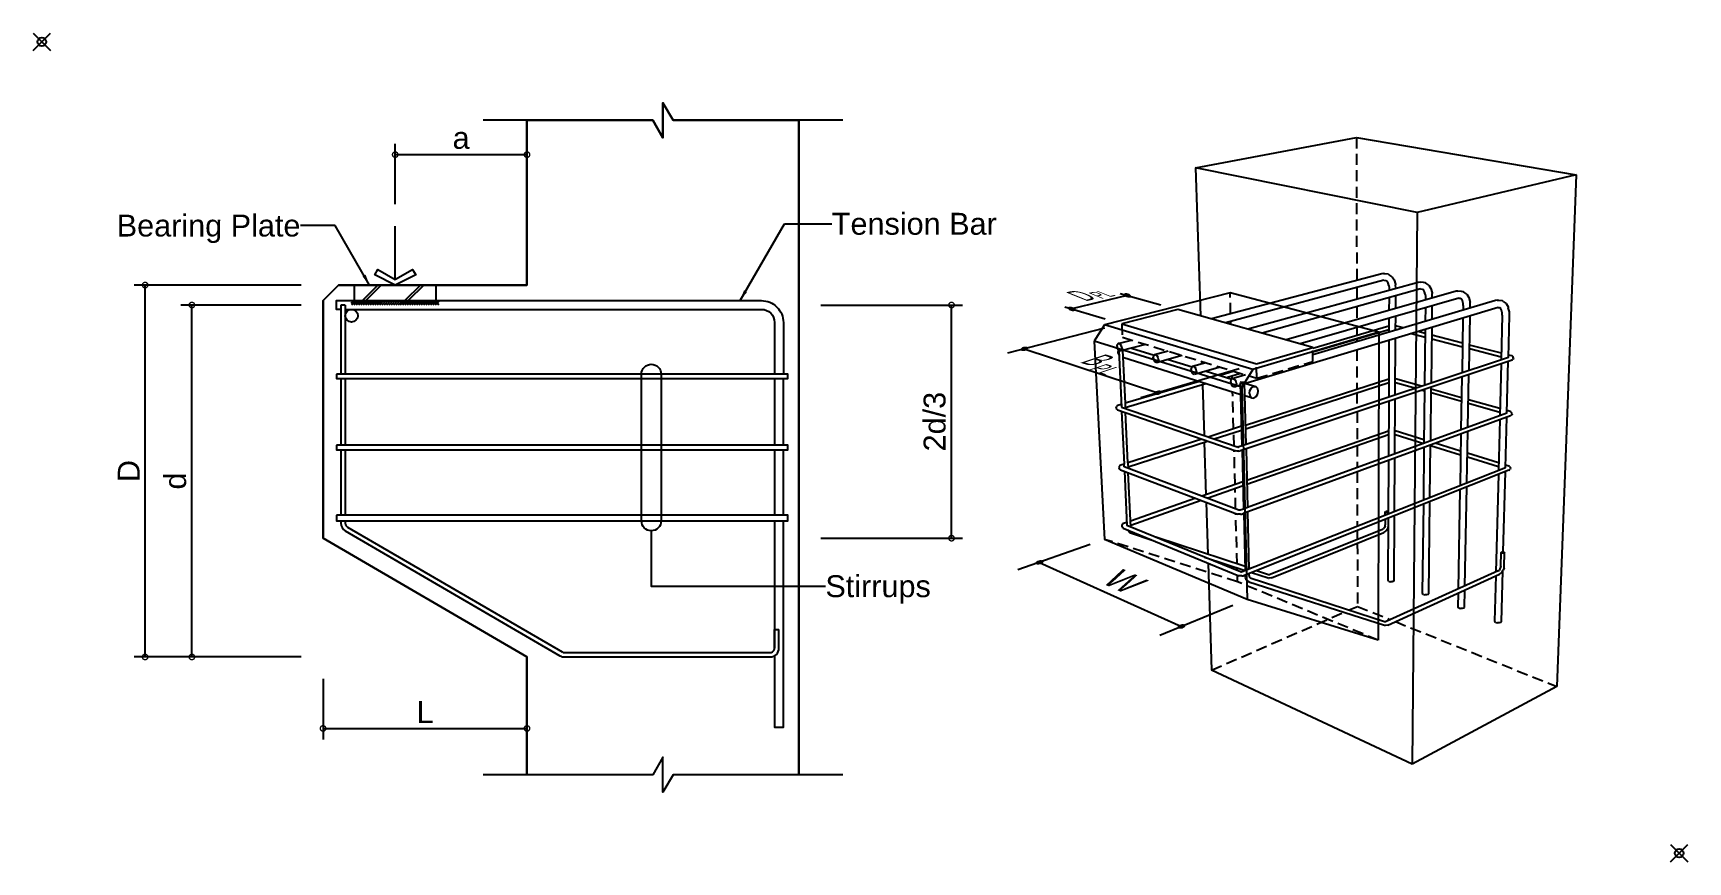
# Model space of a CAD drawing. Extents: x -101 to 3677, y -196 to 1697.
import ezdxf
from ezdxf.enums import TextEntityAlignment as Align

# ---------------------------------------------------------------- set-up
doc = ezdxf.new("R2010")
doc.units = 0
doc.header["$LTSCALE"] = 100
doc.header["$MEASUREMENT"] = 0
doc.header["$PDMODE"] = 35
doc.header["$PDSIZE"] = 20
doc.linetypes.add('HIDDEN', pattern=[0.375, 0.25, -0.125])
for name, color, linetype in [('Bar', 2, 'Continuous'), ('Bar2', 7, 'Continuous'), ('Corbel', 8, 'Continuous'), ('Etc', 8, 'Continuous'), ('Hatch', 1, 'Continuous'), ('Hatch2', 253, 'Continuous'), ('Steel', 3, 'Continuous'), ('Stirrup', 1, 'Continuous'), ('Text', 7, 'Continuous')]:
    doc.layers.add(name, color=color, linetype=linetype)
doc.styles.add('Framing', font='micross.ttf')
doc.dimstyles.new('dim1', dxfattribs={"dimscale": 50, "dimtxt": 1, "dimasz": 0.5, "dimexe": 0.5, "dimexo": 1, "dimgap": 0.25, "dimtad": 1, "dimtoh": 1, "dimdec": 0, "dimzin": 0, "dimdsep": 46, "dimtxsty": 'Framing', "dimblk": 'DOTSMALL', "dimcen": 1, "dimclrd": 256, "dimclre": 256, "dimclrt": 256, "dimadec": 0, "dimazin": 0, "dimtfac": 1, "dimtdec": 0, "dimtix": 1, "dimtofl": 0, "dimtmove": 0, "dimatfit": 3, "dimfxl": 0, "dimtolj": 1, "dimtzin": 0, "dimlwd": -1, "dimlwe": -1, "dimarcsym": 0})

# ---------------------------------------------------------------- blocks, each defined once
blk = doc.blocks.new('_DotSmall')
at = {"color": 0, "linetype": 'ByBlock', "const_width": 0.5}
blk.add_lwpolyline([(-0.0625, 0, 1), (0.0625, 0, 1)], format="xyb", close=True, dxfattribs=at)
blk = doc.blocks.new('*D2')
for p, q in [((511.3, 1075.7), (236.9, 1075.7)), ((261.9, 272.2), (261.9, 1075.7)), ((511.3, 272.2), (236.9, 272.2))]:
    blk.add_line(p, q)
at = {"layer": 'DEFPOINTS', "color": 0}
for p in [(261.9, 1075.7), (561.3, 1075.7), (561.3, 272.2)]:
    blk.add_point(p, dxfattribs=at)
at = {"xscale": 25, "yscale": 25, "zscale": 25}
for p, rotation in [((261.9, 1075.7), 90), ((261.9, 272.2), 270)]:
    blk.add_blockref('_DotSmall', p, dxfattribs=dict(at, rotation=rotation))
at = {"insert": (224, 673.9), "char_height": 50, "attachment_point": 5, "rotation": 90, "style": 'Framing'}
blk.add_mtext('\\A1;d', dxfattribs=at)
blk = doc.blocks.new('*D3')
for p, q in [((511.3, 1121.3), (130.2, 1121.3)), ((155.2, 272.2), (155.2, 1121.3)), ((511.3, 272.2), (130.2, 272.2))]:
    blk.add_line(p, q)
at = {"layer": 'DEFPOINTS', "color": 0}
for p in [(155.2, 1121.3), (561.3, 1121.3), (561.3, 272.2)]:
    blk.add_point(p, dxfattribs=at)
at = {"xscale": 25, "yscale": 25, "zscale": 25}
for p, rotation in [((155.2, 1121.3), 90), ((155.2, 272.2), 270)]:
    blk.add_blockref('_DotSmall', p, dxfattribs=dict(at, rotation=rotation))
at = {"insert": (117.7, 696.7), "char_height": 50, "attachment_point": 5, "rotation": 90, "style": 'Framing'}
blk.add_mtext('\\A1;D', dxfattribs=at)
blk = doc.blocks.new('*D4')
for p, q in [((1697.5, 1075.7), (2020.8, 1075.7)), ((1995.8, 543.4), (1995.8, 1075.7)), ((1697.5, 543.4), (2020.8, 543.4))]:
    blk.add_line(p, q)
at = {"layer": 'DEFPOINTS', "color": 0}
for p in [(1647.5, 1075.7), (1995.8, 1075.7), (1647.5, 543.4)]:
    blk.add_point(p, dxfattribs=at)
at = {"xscale": 25, "yscale": 25, "zscale": 25}
for p, rotation in [((1995.8, 1075.7), 90), ((1995.8, 543.4), 270)]:
    blk.add_blockref('_DotSmall', p, dxfattribs=dict(at, rotation=rotation))
at = {"insert": (1957.4, 809.5), "char_height": 50, "attachment_point": 5, "rotation": 90, "style": 'Framing'}
blk.add_mtext('\\A1;2d/3', dxfattribs=at)
blk = doc.blocks.new('*D5')
for p, q in [((726, 1305.9), (726, 1444)), ((1026.8, 1305.9), (1026.8, 1444)), ((726, 1419), (1026.8, 1419))]:
    blk.add_line(p, q)
at = {"layer": 'DEFPOINTS', "color": 0}
for p in [(1026.8, 1419), (726, 1255.9), (1026.8, 1255.9)]:
    blk.add_point(p, dxfattribs=at)
at = {"xscale": 25, "yscale": 25, "zscale": 25, "rotation": 180}
blk.add_blockref('_DotSmall', (726, 1419), dxfattribs=at)
at = {"xscale": 25, "yscale": 25, "zscale": 25}
blk.add_blockref('_DotSmall', (1026.8, 1419), dxfattribs=at)
at = {"insert": (876.4, 1457), "char_height": 50, "attachment_point": 5, "style": 'Framing'}
blk.add_mtext('\\A1;a', dxfattribs=at)
blk = doc.blocks.new('*D6')
for p, q in [((561.3, 222.2), (561.3, 84.1)), ((1026.8, 222.2), (1026.8, 84.1)), ((561.3, 109.1), (1026.8, 109.1))]:
    blk.add_line(p, q)
at = {"layer": 'DEFPOINTS', "color": 0}
for p in [(561.3, 272.2), (1026.8, 272.2), (1026.8, 109.1)]:
    blk.add_point(p, dxfattribs=at)
at = {"xscale": 25, "yscale": 25, "zscale": 25, "rotation": 180}
blk.add_blockref('_DotSmall', (561.3, 109.1), dxfattribs=at)
at = {"xscale": 25, "yscale": 25, "zscale": 25}
blk.add_blockref('_DotSmall', (1026.8, 109.1), dxfattribs=at)
at = {"insert": (794.1, 146.6), "char_height": 50, "attachment_point": 5, "style": 'Framing'}
blk.add_mtext('\\A1;L', dxfattribs=at)

msp = doc.modelspace()

# ---------------------------------------------------------------- hatches: boundary and pattern name
at = {"layer": 'Hatch'}
h = msp.add_hatch(dxfattribs=at)
h.set_pattern_fill('ANSI31', color=256, scale=30, style=0)
h.set_pattern_definition([(45, (665.448, -31.1394), (-2.65165, 2.65165), [])])
h.paths.add_polyline_path([(625.6, 1085.7), (826.3, 1085.7), (826.3, 1076), (625.6, 1076)])

# ---------------------------------------------------------------- linework, layer by layer
for p, q in [((1647.5, 3.5), (1647.5, 1497.4)), ((2664.6, 898.8), (2664.6, 898)), ((2581, 497.5), (2581, 496.9))]:
    msp.add_line(p, q)
for points in [[(1747.5, 1497.4), (1360.1, 1497.4), (1337.2, 1537.2), (1337.2, 1497.4), (1337.2, 1457.7), (1314.2, 1497.4), (926.8, 1497.4)], [(1026.8, 1497.4), (1026.8, 1121.3), (596.9, 1121.3), (561.3, 1085.7), (561.3, 543.4), (1026.8, 272.2), (1026.8, 3.5)], [(726.3, 1134.5), (765.5, 1157.1), (772.7, 1144.7), (726, 1121.3), (679.2, 1144.7), (686.4, 1157.1), (726, 1134.3), (726, 1255.9)], [(1747.5, 3.5), (1360.1, 3.5), (1337.2, -36.3), (1337.2, 3.5), (1337.2, 43.2), (1314.2, 3.5), (926.8, 3.5)]]:
    msp.add_lwpolyline(points)
msp.add_lwpolyline([(611.9, 745.4), (611.9, 595.7, 0.26692)], format="xyb")
for p in [(-80.5, 1676.5), (3656.6, -175.6)]:
    msp.add_point(p)
at = {"layer": 'Bar'}
for p, q in [((2977.8, 1147), (2588.8, 1043.9)), ((2981.7, 1147.7), (2977.8, 1147)), ((2981.7, 1147.7), (2984.7, 1147.9)), ((2984.7, 1147.9), (2992.3, 1146.6)), ((2992.3, 1146.6), (2994.9, 1144.8)), ((3001.4, 1140.3), (2994.9, 1144.8)), ((3001.4, 1140.3), (3006.3, 1133)), ((2982.9, 1132.2), (2621.1, 1034.8)), ((3061.2, 1127.4), (2672.3, 1020.4)), ((3066.5, 1112.3), (2704.7, 1011.3)), ((3147.8, 1107), (2759.3, 996)), ((2982.9, 1132.2), (2987.3, 1131.5)), ((2987.3, 1131.5), (2989.3, 1130.2)), ((2992.3, 1125.4), (2989.3, 1130.2)), ((2994, 1120.2), (2992.3, 1125.4)), ((2994, 1120.2), (2994.5, 1115.3)), ((2994.5, 1115.3), (2994.5, 1109)), ((3006.3, 1133), (3008.9, 1123.5)), ((3008.9, 1123.5), (3009.2, 1121.7)), ((3009.8, 1114.2), (3009.2, 1121.7)), ((3009.6, 1067.5), (3009.8, 1096.5)), ((3009.8, 1113.2), (3009.8, 1114.2)), ((3065.1, 1128), (3061.2, 1127.4)), ((3065.1, 1128), (3068.3, 1128.4)), ((3066.5, 1112.3), (3070.9, 1111.6)), ((3068.3, 1128.4), (3075.9, 1127.1)), ((3070.9, 1111.6), (3072.7, 1110.5)), ((3075.7, 1105.5), (3072.7, 1110.5)), ((3077.1, 1100.2), (3075.7, 1105.5)), ((3075.9, 1127.1), (3078.7, 1125.4)), ((3077.1, 1100.2), (3077.6, 1095.2)), ((3085, 1120.7), (3078.7, 1125.4)), ((3085, 1120.7), (3089.7, 1113.3)), ((3089.7, 1113.3), (3092.5, 1103.6)), ((3092.5, 1103.6), (3092.7, 1101.9)), ((3093.2, 1094.1), (3092.7, 1101.9)), ((3151.7, 1107.7), (3147.8, 1107)), ((3151.7, 1107.7), (3155, 1108.1)), ((3155, 1108.1), (3162.5, 1106.8)), ((3162.5, 1106.8), (3165.3, 1104.9)), ((3171.6, 1100.4), (3165.3, 1104.9)), ((3171.6, 1100.4), (3176.3, 1092.8)), ((3243.5, 1070.3), (2664.7, 895.8)), ((3153.7, 1091.7), (2791.9, 986.9)), ((3237.5, 1085.9), (2820.4, 961.8)), ((2994.5, 1092.2), (2994.3, 1063.1)), ((3077.4, 1069.7), (3077, 1038.1)), ((3077.6, 1095.2), (3077.6, 1087)), ((3092.7, 1042.9), (3093, 1074.2)), ((3093.2, 1091.4), (3093.2, 1094.1)), ((3153.7, 1091.7), (3157, 1091.2)), ((3157, 1091.2), (3158.8, 1090)), ((3161.9, 1085), (3158.8, 1090)), ((3163.4, 1079.5), (3161.9, 1085)), ((3163.6, 1074.4), (3163.4, 1079.5)), ((3163.6, 1074.4), (3163.6, 1063.8)), ((3176.3, 1092.8), (3179.4, 1081.2)), ((3179.8, 1073.4), (3179.4, 1081.2)), ((3179.8, 1068.7), (3179.8, 1073.4)), ((3241.4, 1086.7), (3237.5, 1085.9)), ((3241.4, 1086.7), (3244.8, 1087)), ((3243.5, 1070.3), (3246.9, 1069.7)), ((3244.8, 1087), (3252.4, 1085.7)), ((3246.9, 1069.7), (3248.5, 1068.6)), ((3251.3, 1063.6), (3248.5, 1068.6)), ((3252.8, 1057.8), (3251.3, 1063.6)), ((3255.2, 1083.9), (3252.4, 1085.7)), ((3253, 1052.8), (3252.8, 1057.8)), ((3255.2, 1083.9), (3261.4, 1079.2)), ((3261.4, 1079.2), (3266, 1071.6)), ((3266, 1071.6), (3266.6, 1069)), ((3269, 1059.8), (3266.6, 1069)), ((3269.4, 1052), (3269, 1059.8)), ((2994.3, 1045.5), (2994, 1013.5)), ((3009.4, 1018), (3009.6, 1050)), ((3076.8, 1020), (3075.5, 892.6)), ((3091, 897.7), (3092.5, 1024.8)), ((3163.2, 1046.1), (3161, 920.9)), ((3177, 926.3), (3179.4, 1050.9)), ((3253, 1052.8), (3250.4, 950.7)), ((3266.8, 956.1), (3269.4, 1052)), ((2373.5, 980.9), (2373.9, 985)), ((2373.9, 985), (2375.8, 987.6)), ((2375.8, 987.6), (2406.9, 995.6)), ((2378.7, 987.8), (2375.8, 987.6)), ((2381.7, 985.9), (2378.7, 987.8)), ((2384.1, 982), (2381.7, 985.9)), ((2438.9, 985.9), (2382.3, 970.8)), ((2994, 995.1), (2993.6, 865.4)), ((3008.7, 870.4), (3009.4, 999.7)), ((2373.5, 980.9), (2374.3, 976.4)), ((2374.3, 976.4), (2376.7, 972.5)), ((2379.5, 970.5), (2376.7, 972.5)), ((2382.3, 970.8), (2379.5, 970.5)), ((2382.3, 970.8), (2384.3, 973.3)), ((2384.9, 977.4), (2384.1, 982)), ((2384.9, 977.4), (2384.3, 973.3)), ((2456.4, 955.2), (2457.1, 959.3)), ((2456.4, 955.2), (2457.5, 950.4)), ((2457.1, 959.3), (2459, 961.9)), ((2457.5, 950.4), (2459.7, 946.6)), ((2489.9, 970.3), (2459, 961.9)), ((2462, 962.1), (2459, 961.9)), ((2462.7, 944.4), (2459.7, 946.6)), ((2465.1, 960), (2462, 962.1)), ((2465.7, 944.6), (2462.7, 944.4)), ((2467.4, 956.1), (2465.1, 960)), ((2522.3, 960.4), (2465.7, 944.6)), ((2465.7, 944.6), (2467.9, 947.2)), ((2468.5, 951.5), (2467.4, 956.1)), ((2468.5, 951.5), (2467.9, 947.2)), ((3263.6, 828.8), (3266.6, 947.4)), ((2542.8, 928.2), (2543.5, 932.5)), ((2542.8, 928.2), (2543.9, 923.4)), ((2543.5, 932.5), (2545.8, 935.1)), ((2543.9, 923.4), (2546.3, 919.6)), ((2576.5, 944), (2545.8, 935.1)), ((2548.9, 935.3), (2545.8, 935.1)), ((2549.5, 917.4), (2546.3, 919.6)), ((2552.1, 933.2), (2548.9, 935.3)), ((2552.5, 917.6), (2549.5, 917.4)), ((2554.5, 929.1), (2552.1, 933.2)), ((2609.1, 933.8), (2552.5, 917.6)), ((2552.5, 917.6), (2554.7, 920.2)), ((2555.3, 924.3), (2554.5, 929.1)), ((2555.3, 924.3), (2554.7, 920.2)), ((2633.7, 904.7), (2636.1, 907.2)), ((2667.1, 916.3), (2636.1, 907.2)), ((2639.4, 907.5), (2636.1, 907.2)), ((2642.6, 905.1), (2639.4, 907.5)), ((3160.8, 912), (3158.6, 790.6)), ((3174.6, 796.4), (3176.8, 917.2)), ((3250.2, 941.8), (3247.2, 822.8)), ((2633.1, 900.3), (2633.7, 904.7)), ((2633.1, 900.3), (2634, 895.4)), ((2634, 895.4), (2636.6, 891.3)), ((2639.8, 889.1), (2636.6, 891.3)), ((2643, 889.3), (2639.8, 889.1)), ((2645.2, 901), (2642.6, 905.1)), ((2655.6, 893), (2643, 889.3)), ((2643, 889.3), (2645.4, 891.9)), ((2646.1, 896.2), (2645.2, 901)), ((2646.1, 896.2), (2645.4, 891.9)), ((3075.5, 883.4), (3074, 759.7)), ((3089.5, 765.4), (3090.8, 888.6)), ((2993.6, 856), (2993, 730.3)), ((3007.9, 735.7), (3008.5, 861)), ((3247, 813.9), (3244.2, 697.7)), ((3260.1, 704.1), (3263.4, 820)), ((3087.8, 636), (3089.3, 756.3)), ((3158.6, 781.7), (3156.5, 663.2)), ((3172, 669.3), (3174.4, 787.4)), ((2993, 721.1), (2992.5, 598.4)), ((3007.2, 604.2), (3007.9, 726.5)), ((3074, 750.7), (3072.7, 630)), ((3243.9, 688.9), (3238.3, 466)), ((3255.2, 511.9), (3259.9, 695.1)), ((3156.3, 654.1), (3152.4, 427.2)), ((3167.7, 434.2), (3172, 660.4)), ((3072.7, 620.9), (3070.3, 417.6)), ((3085.2, 416.3), (3087.8, 626.9)), ((2992.5, 589.1), (2991.9, 447.8)), ((3006.3, 446.3), (3007.2, 594.9)), ((3238.1, 457.1), (3235.5, 354.3)), ((3250.9, 352.8), (3254.1, 468.7)), ((2991.9, 447.8), (2992.1, 446.3)), ((2994, 444.8), (2992.1, 446.3)), ((2994, 444.8), (2997.5, 444.1)), ((3001.4, 444.1), (2997.5, 444.1)), ((3004.6, 445), (3001.4, 444.1)), ((3004.6, 445), (3006.3, 446.3)), ((3070.3, 417.6), (3070.5, 416.1)), ((3072.7, 414.8), (3070.5, 416.1)), ((3083.5, 414.8), (3085.2, 416.3)), ((3152.1, 418), (3151.5, 386.5)), ((3166.6, 385), (3167.5, 425)), ((3072.7, 414.8), (3076.1, 413.9)), ((3080.2, 413.9), (3076.1, 413.9)), ((3083.5, 414.8), (3080.2, 413.9)), ((3151.5, 386.5), (3151.7, 385)), ((3154.1, 383.4), (3151.7, 385)), ((3154.1, 383.4), (3157.5, 382.6)), ((3161.7, 382.6), (3157.5, 382.6)), ((3164.9, 383.4), (3161.7, 382.6)), ((3164.9, 383.4), (3166.6, 385)), ((3235.5, 354.3), (3235.7, 352.6)), ((3238.1, 351), (3235.7, 352.6)), ((3238.1, 351), (3241.8, 350.2)), ((3245.9, 350.4), (3241.8, 350.2)), ((3249.3, 351.3), (3245.9, 350.4)), ((3249.3, 351.3), (3250.9, 352.8))]:
    msp.add_line(p, q, dxfattribs=at)
for points in [[(601.9, 1065.7), (591.9, 1065.7), (591.9, 1085.7), (1561.9, 1085.7, -0.414214), (1611.9, 1035.7), (1611.9, 918)], [(611.9, 1065.7), (1561.9, 1065.7, -0.414214), (1591.9, 1035.7), (1591.9, 918)]]:
    msp.add_lwpolyline(points, format="xyb", dxfattribs=at)
for points in [[(1591.9, 908), (1591.9, 755.4)], [(1611.9, 755.4), (1611.9, 908)], [(1591.9, 745.4), (1591.9, 595.7)], [(1611.9, 595.7), (1611.9, 745.4)], [(1591.9, 274.9), (1591.9, 111.8), (1611.9, 111.8), (1611.9, 582.7)], [(1591.9, 582.7), (1591.9, 292.2)]]:
    msp.add_lwpolyline(points, dxfattribs=at)
at = {"layer": 'Bar2'}
for p, q in [((2397, 1097.7), (2270.3, 1066.8)), ((2380.9, 1102.2), (2473.6, 1076.2)), ((611.9, 1075.7), (601.9, 1075.7)), ((2254.3, 1071.5), (2346.5, 1044.1)), ((2345.2, 1022.7), (2123.5, 965.9)), ((2161.9, 975.7), (2466.8, 875.3)), ((2376.5, 972.8), (2375.6, 967.7)), ((2375.6, 967.7), (2377.4, 961.9)), ((2377.4, 972), (2383.5, 842.8)), ((2377.4, 961.9), (2377.9, 961.4)), ((2386.2, 971.8), (2391.9, 851.3)), ((2386.9, 956.5), (2656, 871.4)), ((2406.9, 977.2), (2458.5, 961.3)), ((2490.3, 951.5), (2545.2, 934.5)), ((2652.2, 929.7), (2427.9, 863.9)), ((2577, 924.6), (2635.5, 906.6)), ((2656.6, 899.5), (2655.3, 898.8)), ((2655.3, 898.8), (2655.3, 898)), ((2658.8, 754.3), (2655.3, 898)), ((2655.3, 898), (2656.4, 897.3)), ((2658.6, 896.9), (2656.4, 897.3)), ((2656.6, 899.5), (2659, 899.9)), ((2658.6, 896.9), (2661.2, 896.9)), ((2659, 899.9), (2661.4, 899.9)), ((2663.3, 897.3), (2661.2, 896.9)), ((2661.4, 899.9), (2663.6, 899.5)), ((2664.6, 898), (2663.3, 897.3)), ((2663.6, 899.5), (2664.6, 898.8)), ((2668, 757.3), (2664.6, 898.8)), ((2667.6, 896.6), (2690.6, 889.5)), ((2675.7, 873.6), (2676.7, 880.5)), ((2675.7, 873.6), (2677.2, 867.3)), ((2676.7, 880.5), (2680.4, 886.5)), ((2680.4, 886.5), (2685.4, 889.8)), ((2685.4, 889.8), (2690.6, 889.5)), ((2694.4, 885.9), (2690.6, 889.5)), ((2691, 866.9), (2694.7, 872.7)), ((2695.7, 879.8), (2694.4, 885.9)), ((2694.7, 872.7), (2695.7, 879.8)), ((2383.8, 832.9), (2389.5, 712.4)), ((2391.9, 851.3), (2392.5, 839.7)), ((2680.8, 863.6), (2665.5, 868.6)), ((2677.2, 867.3), (2680.8, 863.6)), ((2680.8, 863.6), (2686, 863.4)), ((2686, 863.4), (2691, 866.9)), ((2398.2, 715.3), (2392.9, 830)), ((611.9, 745.4), (611.9, 595.7)), ((2659, 744.2), (2662.5, 610)), ((2668.3, 747.2), (2671.4, 613.2)), ((2389.8, 706.2), (2389.5, 712.4)), ((2390.3, 696.3), (2396, 572.5)), ((2398.2, 715.3), (2398.7, 702.8)), ((2404.9, 568.9), (2399.2, 693)), ((2985.4, 603.8), (2986.3, 604.4)), ((2986.3, 604.4), (2988, 604.6)), ((2989.9, 604.6), (2988, 604.6)), ((2991.7, 604.4), (2989.9, 604.6)), ((2992.5, 603.8), (2991.7, 604.4)), ((2662.7, 600.2), (2665.9, 469.4)), ((2674.9, 472.9), (2671.8, 603.6)), ((2983.9, 567.9), (2981.9, 564.9)), ((2985.2, 571.8), (2983.9, 567.9)), ((2985.4, 586.3), (2985.2, 574)), ((2985.2, 571.8), (2985.2, 574)), ((2985.4, 595.6), (2985.4, 603.8)), ((2986.5, 602.3), (2985.4, 602.9)), ((2986.5, 602.3), (2988.2, 602)), ((2990.1, 602), (2988.2, 602)), ((2990.1, 602), (2991.7, 602.5)), ((2992.4, 570.9), (2990.6, 564.9)), ((2992.5, 602.9), (2991.7, 602.5)), ((2312.4, 529.2), (2147.4, 470.8)), ((2397.9, 562.3), (2399.6, 559.1)), ((2399.6, 559.1), (2400.7, 558)), ((2400.7, 558), (2404.6, 555.4)), ((2404.6, 555.4), (2454, 539.2)), ((2665.7, 478.5), (2461.8, 545.7)), ((2979.8, 563.6), (2723, 460.3)), ((2725.8, 452.8), (2982.6, 556.5)), ((2979.8, 563.6), (2981.9, 564.9)), ((2982.6, 556.5), (2986.9, 559.5)), ((2986.9, 559.5), (2987.3, 560.1)), ((2987.3, 560.1), (2990.6, 564.9)), ((2573.1, 500.1), (2665.9, 469.6)), ((3249.3, 479.6), (3250, 510.9)), ((3250, 510.9), (3250.9, 511.5)), ((3250, 510.9), (3250.2, 510)), ((3251.5, 509.4), (3250.2, 510)), ((3250.9, 511.5), (3252.6, 512)), ((3253.2, 508.9), (3251.5, 509.4)), ((3252.6, 512), (3254.7, 512)), ((3255.4, 508.9), (3253.2, 508.9)), ((3254.7, 512), (3256.5, 511.5)), ((3255.4, 508.9), (3257.1, 509.4)), ((3256.5, 511.5), (3257.8, 510.9)), ((3257.1, 478.9), (3258, 510)), ((3258, 510), (3257.1, 509.4)), ((3257.8, 510.9), (3258, 510)), ((2196.5, 488.2), (2520.5, 341.9)), ((2666.1, 459.4), (2666.1, 457.1)), ((2666.6, 453.4), (2666.1, 457.1)), ((2669.2, 447.8), (2666.6, 453.4)), ((2678.2, 474.2), (2674.9, 475.4)), ((2675.2, 458), (2675, 462.9)), ((2675.2, 458), (2675.4, 456)), ((2676.7, 453.4), (2675.4, 456)), ((2677.6, 453), (2676.7, 453.4)), ((2680.3, 465), (2718.4, 452.6)), ((2692, 469.7), (2721.2, 460.1)), ((2723, 460.3), (2721.2, 460.1)), ((3243.7, 468.6), (2988.2, 353)), ((2991.4, 345), (3246.8, 461)), ((3243.7, 468.6), (3245.4, 469.8)), ((3247.6, 473.3), (3245.4, 469.8)), ((3246.8, 461), (3251.1, 464.4)), ((3249.1, 477.4), (3247.6, 473.3)), ((3249.3, 479.6), (3249.1, 477.4)), ((3251.1, 464.4), (3251.7, 465.1)), ((3251.7, 465.1), (3255, 470.1)), ((3256.9, 475.9), (3255, 470.1)), ((3256.9, 475.9), (3257.1, 478.9)), ((2669.2, 447.8), (2670.5, 446.7)), ((2670.5, 446.7), (2674.4, 444.1)), ((2674.4, 444.1), (2983.9, 344.6)), ((2677.6, 453), (2986.4, 352.7)), ((2719.3, 452.4), (2718.4, 452.6)), ((2719.3, 452.4), (2720.8, 452.4)), ((2725.8, 452.8), (2720.8, 452.4)), ((2637.9, 389.9), (2471, 321.6)), ((2983.9, 344.6), (2984.7, 344.4)), ((2986.5, 344.4), (2984.7, 344.4)), ((2988.2, 353), (2986.4, 352.7)), ((2991.4, 345), (2986.5, 344.4)), ((1591.9, 334.9), (1601.9, 334.9))]:
    msp.add_line(p, q, dxfattribs=at)
for points in [[(601.9, 1075.7), (601.9, 918)], [(611.9, 1075.7), (611.9, 918)], [(601.9, 908), (601.9, 755.4)], [(611.9, 908), (611.9, 755.4)]]:
    msp.add_lwpolyline(points, dxfattribs=at)
for points in [[(601.9, 745.4), (601.9, 595.7, 0.26692)], [(601.9, 582.7), (601.9, 577.5, 0.26692), (611.9, 560.2), (1101.7, 274.9, 0.13263), (1111.7, 272.2), (1581.9, 272.2, 0.414214), (1601.9, 292.2), (1601.9, 334.9)], [(611.9, 582.7), (611.9, 577.5, 0.26692), (616.9, 568.9), (1106.7, 283.6, 0.13263), (1111.7, 282.2), (1581.9, 282.2, 0.414214), (1591.9, 292.2), (1591.9, 334.9)]]:
    msp.add_lwpolyline(points, format="xyb", dxfattribs=at)
msp.add_circle((626.3, 1051.3), 14.4, dxfattribs=at)
for centre, major_axis in [((2397, 1097.7), (-6.6, 1.96)), ((2270.3, 1066.8), (-6.6, 1.96)), ((2161.9, 975.7), (-6.67, -1.71)), ((2466.8, 875.3), (-6.6, -1.94)), ((2196.5, 488.2), (-6.67, -1.71)), ((2520.5, 341.9), (-6.6, -1.94))]:
    msp.add_ellipse(centre, major_axis=major_axis, ratio=0.435998, dxfattribs=at)
at = {"layer": 'Corbel'}
for p, q in [((2631.6, 1103.6), (2345, 1030.6)), ((2971.1, 1014), (2631.6, 1103.6)), ((2345, 1030.6), (2321.4, 993.2)), ((2683.2, 928.8), (2345, 1030.6)), ((2321.4, 993.2), (2344.7, 540.7)), ((2658.6, 888), (2321.4, 993.2)), ((2971.1, 1014), (2683.2, 928.8)), ((2971.1, 1014), (2969.8, 310.4)), ((2683.2, 928.8), (2658.6, 888)), ((2658.6, 888), (2670.3, 403.1)), ((2670.3, 403.1), (2344.7, 540.7)), ((2969.8, 310.4), (2670.3, 403.1))]:
    msp.add_line(p, q, dxfattribs=at)
at = {"layer": 'Corbel', "linetype": 'HIDDEN'}
for p, q in [((2632.8, 1055.5), (2631.6, 1103.6)), ((2633.5, 1031.3), (2633.3, 1038.1)), ((2636.3, 923), (2636.2, 925.8)), ((2636.7, 907.3), (2636.5, 914.4)), ((2639.6, 793), (2637.4, 877.3)), ((2640.6, 754.3), (2639.8, 784.5)), ((2642.9, 665.9), (2640.9, 744.1)), ((2644.3, 610.2), (2643.1, 657.2)), ((2647.6, 484.5), (2644.6, 600)), ((2648.7, 443.7), (2344.7, 540.7)), ((2648, 469.5), (2647.8, 475.6)), ((2648.7, 443.7), (2648.2, 459.3)), ((2969.8, 310.4), (2648.7, 443.7))]:
    msp.add_line(p, q, dxfattribs=at)
at = {"layer": 'Etc'}
for p, q in [((2553, 1388.7), (2919.9, 1458.3)), ((2919.9, 1458.3), (3421.7, 1372.7)), ((3058.4, 1287), (2553, 1388.7)), ((2553, 1388.7), (2563.7, 1050.9)), ((3421.7, 1372.7), (3058.4, 1287)), ((3421.7, 1372.7), (3377.4, 204.6)), ((3058.4, 1287), (3047.4, 27.7)), ((2567, 946.8), (2567, 941.2)), ((2568.5, 894.3), (2572.2, 777.8)), ((2572.6, 762.7), (2576.5, 642.5)), ((2576.9, 625.6), (2580.8, 506.5)), ((2581.5, 486.7), (2589, 242)), ((3047.4, 27.7), (2589, 242)), ((3377.4, 204.6), (3047.4, 27.7))]:
    msp.add_line(p, q, dxfattribs=at)
at = {"layer": 'Etc', "linetype": 'HIDDEN'}
for p, q in [((2919.9, 1458.3), (2920.7, 1131.8)), ((2920.7, 1115.4), (2920.8, 1088.7)), ((2920.8, 1071.6), (2920.9, 1042.2)), ((2920.9, 1027.2), (2920.9, 1006.6)), ((2921, 998.5), (2921, 991.8)), ((2921, 973.1), (2921.2, 883.7)), ((2921.2, 875.6), (2921.3, 841.4)), ((2921.3, 831.9), (2921.5, 763.6)), ((2921.5, 755.2), (2921.6, 704.3)), ((2921.6, 695), (2921.9, 570.5)), ((2921.9, 561), (2922, 540.4)), ((2922, 532), (2922.3, 387.8)), ((2903.6, 379.6), (2922.3, 387.8)), ((2922.3, 387.8), (2997.9, 357.4)), ((2589, 242), (2891.5, 374.3)), ((3008.9, 352.9), (3377.4, 204.6))]:
    msp.add_line(p, q, dxfattribs=at)
at = {"layer": 'Hatch'}
for p, q in [((686.6, 1121.3), (651, 1085.7)), ((694.2, 1121.3), (658.6, 1085.7)), ((783.7, 1121.3), (748.1, 1085.7)), ((791.3, 1121.3), (755.7, 1085.7))]:
    msp.add_line(p, q, dxfattribs=at)
at = {"layer": 'Hatch2'}
msp.add_lwpolyline([(1026.8, 1497.4), (1314.2, 1497.4), (1337.2, 1457.7), (1337.2, 1537.2), (1360.1, 1497.4), (1647.5, 1497.4), (1647.5, 3.5), (1360.1, 3.5), (1337.2, -36.3), (1337.2, 43.2), (1314.2, 3.5), (1026.8, 3.5), (1026.8, 272.2), (561.3, 543.4), (561.3, 1085.7), (596.9, 1121.3), (1026.8, 1121.3)], close=True, dxfattribs=at)
at = {"layer": 'Steel'}
for p, q in [((2512.1, 1065.4), (2384.5, 1032.8)), ((2820.2, 978.9), (2512.1, 1065.4)), ((2384.5, 1032.8), (2692, 941.4)), ((2692, 941.4), (2820.2, 978.9))]:
    msp.add_line(p, q, dxfattribs=at)
at = {"layer": 'Steel', "linetype": 'HIDDEN'}
for p, q in [((2384.5, 1032.8), (2385.8, 1002.1)), ((2385.8, 1002.1), (2692.7, 908.5)), ((2692.7, 908.5), (2820.6, 947)), ((2820.6, 947), (2820.2, 978.9)), ((2692.7, 908.5), (2692, 941.4))]:
    msp.add_line(p, q, dxfattribs=at)
at = {"layer": 'Steel'}
msp.add_lwpolyline([(632.6, 1085.7), (819.4, 1085.7), (819.4, 1121.3), (632.6, 1121.3)], close=True, dxfattribs=at)
at = {"layer": 'Stirrup'}
for p, q in [((2820.2, 977), (2994.1, 1028.2)), ((2820.3, 968.8), (2994.1, 1020)), ((3027.4, 1023.4), (3009.4, 1028)), ((3009.4, 1020), (3013, 1019.1)), ((3045.8, 1010.7), (3076.6, 1002.5)), ((3076.7, 1010.7), (3060.1, 1015)), ((3092.2, 998.6), (3162, 980.3)), ((3162.2, 988.5), (3092.3, 1006.6)), ((3250.8, 965.6), (3178.1, 984.4)), ((3266.8, 956.1), (2668, 757.3)), ((3275.1, 950.2), (2668.3, 747.2)), ((3177.9, 976.1), (3250.6, 957.4)), ((3274.4, 959.5), (3267, 961.5)), ((3276.1, 958.9), (3274.4, 959.5)), ((3275.1, 950.2), (3276.3, 951.1)), ((3276.1, 958.9), (3277.6, 957.4)), ((3277.9, 952.4), (3276.3, 951.1)), ((3278.1, 956.3), (3277.6, 957.4)), ((3278.5, 954.3), (3277.9, 952.4)), ((3278.5, 954.3), (3278.1, 956.3)), ((2640.8, 924.4), (2608.7, 914.9)), ((2623.1, 910.5), (2655.5, 919.9)), ((2667, 801.8), (2993.7, 907.1)), ((3068.3, 890.2), (3008.9, 907)), ((2561.8, 901.2), (2391.9, 851.3)), ((2392.4, 842), (2576.3, 896.6)), ((2667.2, 793.4), (2993.7, 899.1)), ((3008.9, 899), (3055.2, 885.8)), ((3069.9, 881.6), (3075.4, 880)), ((3090.7, 875.7), (3159.8, 855.9)), ((3159.9, 864), (3090.8, 883.7)), ((2371.7, 842.7), (2371.1, 840.5)), ((2371.1, 840.5), (2371.7, 838.6)), ((2372.2, 844.2), (2371.7, 842.7)), ((2371.7, 838.6), (2373.5, 837)), ((2373.5, 845.5), (2372.2, 844.2)), ((2375.4, 846.6), (2373.5, 845.5)), ((2373.5, 837), (2375, 836.2)), ((2375, 836.2), (2644.5, 742.9)), ((2383.2, 848.7), (2375.4, 846.6)), ((2383.5, 842.8), (2648, 751.7)), ((3175.6, 851.3), (3247.4, 830.8)), ((3247.6, 839.2), (3175.7, 859.5)), ((3270.9, 832.5), (3263.8, 834.6)), ((3272.7, 831.6), (3270.9, 832.5)), ((3272.7, 831.6), (3274.2, 830.4)), ((2657.7, 798.8), (2581.9, 774.4)), ((3263.6, 828.8), (2671.5, 613.3)), ((3271.6, 823), (2671.8, 603.6)), ((3271.6, 823), (3272.9, 823.9)), ((3274.4, 825.2), (3272.9, 823.9)), ((3275.1, 827.1), (3274.2, 830.4)), ((3275.1, 827.1), (3274.4, 825.2)), ((2567, 769.7), (2398.2, 715.3)), ((2398.6, 706.2), (2580.2, 765.1)), ((2594.9, 769.9), (2657.9, 790.4)), ((2668, 757.3), (2658.8, 754.3)), ((2670, 675.5), (2993.3, 788.7)), ((2670.2, 666.8), (2993.2, 780.5)), ((3074.1, 768), (3008.1, 788.5)), ((3008.1, 780.5), (3074, 759.9)), ((3157.9, 742), (3099.7, 760.1)), ((2647.8, 742.2), (2644.5, 742.9)), ((2651.5, 742.2), (2647.8, 742.2)), ((2649.1, 751.5), (2648, 751.7)), ((2649.1, 751.5), (2650.2, 751.5)), ((2650.2, 751.5), (2651.2, 751.7)), ((2658.8, 754.3), (2651.2, 751.7)), ((2651.5, 742.2), (2654.7, 742.9)), ((2659, 744.2), (2654.7, 742.9)), ((2668.3, 747.2), (2659, 744.2)), ((3089.3, 755.2), (3157.8, 733.8)), ((3173.2, 729.1), (3244.4, 706.8)), ((3244.6, 715.2), (3173.4, 737.2)), ((2378.2, 706.4), (2377.8, 704.2)), ((2377.8, 704.2), (2378.4, 702)), ((2378.7, 707.7), (2378.2, 706.4)), ((2378.4, 702), (2380.2, 700.8)), ((2380.2, 709.2), (2378.7, 707.7)), ((2382.1, 710), (2380.2, 709.2)), ((2380.2, 700.8), (2381.5, 699.7)), ((2381.5, 699.7), (2648.2, 598.6)), ((2389.5, 712.4), (2382.1, 710)), ((2651.7, 607.4), (2389.8, 706.2)), ((3260.1, 704.1), (2659.5, 466.8)), ((3268.1, 698.6), (2662.1, 457.8)), ((3267.5, 708.1), (3260.4, 710.3)), ((3269.4, 707.2), (3267.5, 708.1)), ((3268.1, 698.6), (3269.4, 699.5)), ((3269.4, 707.2), (3270.7, 705.9)), ((3269.4, 699.5), (3270.9, 700.8)), ((3270.7, 705.9), (3271.2, 704.6)), ((3271.6, 702.7), (3270.9, 700.8)), ((3271.2, 704.6), (3271.6, 702.7)), ((2660.9, 672.2), (2567.2, 639.3)), ((2579.3, 634.7), (2661.1, 663.6)), ((2553.5, 634.5), (2404.3, 582.3)), ((2404.7, 573.3), (2565.5, 629.9)), ((2652.5, 607.2), (2651.7, 607.4)), ((2653.8, 607.2), (2652.5, 607.2)), ((2654.9, 607.4), (2653.8, 607.2)), ((2662.5, 610), (2654.9, 607.4)), ((2671.5, 613.3), (2662.5, 610)), ((2384.7, 572.9), (2384.3, 570.7)), ((2384.3, 570.7), (2384.9, 568.8)), ((2385.1, 574.4), (2384.7, 572.9)), ((2384.9, 568.8), (2386.6, 567.5)), ((2386.4, 575.9), (2385.1, 574.4)), ((2388.4, 576.8), (2386.4, 575.9)), ((2386.6, 567.5), (2387.9, 566.4)), ((2395.7, 579.3), (2388.4, 576.8)), ((2655.1, 466.6), (2396, 572.5)), ((2651.5, 597.9), (2648.2, 598.6)), ((2655.1, 597.9), (2651.5, 597.9)), ((2655.1, 597.9), (2658.4, 598.6)), ((2658.4, 598.6), (2662.7, 600.2)), ((2671.8, 603.6), (2662.7, 600.2)), ((2387.9, 566.4), (2651.9, 457.8)), ((2654.9, 457.1), (2651.9, 457.8)), ((2658.6, 457.1), (2654.9, 457.1)), ((2656.2, 466.4), (2655.1, 466.6)), ((2656.2, 466.4), (2657.3, 466.4)), ((2659.5, 466.8), (2657.3, 466.4)), ((2658.6, 457.1), (2662.1, 457.8))]:
    msp.add_line(p, q, dxfattribs=at)
for points in [[(591.9, 918), (591.9, 908), (1621.9, 908), (1621.9, 918)], [(591.9, 755.4), (591.9, 745.4), (1621.9, 745.4), (1621.9, 755.4)], [(591.9, 595.7), (591.9, 582.7), (1621.9, 582.7), (1621.9, 595.7)]]:
    msp.add_lwpolyline(points, close=True, dxfattribs=at)
at = {"layer": 'Text'}
msp.add_lwpolyline([(1310.3, 560.2, -0.410314), (1288.1, 582.7), (1288.1, 918, -0.414214), (1310.6, 940.5), (1310.6, 940.5, -0.414214), (1333.1, 918), (1333.1, 582.7, -0.414214), (1310.6, 560.2), (1310.6, 560.2), (1310.6, 433.8), (1707.9, 433.8)], format="xyb", dxfattribs=at)

# ---------------------------------------------------------------- texts
at = {"style": 'Framing'}
msp.add_text('Bearing Plate', height=50, dxfattribs=at).set_placement((509.7, 1257.1), align=Align.MIDDLE_RIGHT)
for s, p in [('Tension Bar', (1722.5, 1261.2)), ('Stirrups', (1707.9, 433.8))]:
    msp.add_text(s, height=50, dxfattribs=at).set_placement(p, align=Align.MIDDLE_LEFT)
for s, height, rotation, oblique, p in [('D', 30, 12.9822, 305, (2333.6, 1082.2)), ('B', 35, 343.391, 55, (2314.4, 925.5))]:
    msp.add_text(s, height=height, rotation=rotation, dxfattribs=dict(at, oblique=oblique)).set_placement(p, align=Align.BOTTOM_RIGHT)
for height, rotation, oblique, p in [(20, 12.9822, 305, (2340, 1083.8)), (25, 343.391, 55, (2302.8, 920.9))]:
    msp.add_text('PL', height=height, rotation=rotation, dxfattribs=dict(at, oblique=oblique)).set_placement(p, align=Align.BOTTOM_LEFT)
at = {"style": 'Framing', "oblique": 35}
msp.add_text('W', height=50, rotation=335.7014, dxfattribs=at).set_placement((2358.5, 415.1), align=Align.BOTTOM_CENTER)

# ---------------------------------------------------------------- dimensions: what is measured, and where the dimension line sits
for base, p1, p2, text, picture, middle in [((1026.8, 1419), (726, 1255.9), (1026.8, 1255.9), 'a', '*D5', (876.4, 1457)), ((1026.8, 109.1), (561.3, 272.2), (1026.8, 272.2), 'L', '*D6', (794.1, 146.6))]:
    dim = msp.add_linear_dim(base=base, p1=p1, p2=p2, text=text, dimstyle='dim1')
    dim.commit()
    dim.dimension.update_dxf_attribs({"geometry": picture, "text_midpoint": middle})
for base, p1, p2, text, picture, middle in [((155.2, 1121.3), (561.3, 272.2), (561.3, 1121.3), 'D', '*D3', (117.7, 696.7)), ((261.9, 1075.7), (561.3, 272.2), (561.3, 1075.7), 'd', '*D2', (224, 673.9)), ((1995.8, 1075.7), (1647.5, 543.4), (1647.5, 1075.7), '2d/3', '*D4', (1957.4, 809.5))]:
    dim = msp.add_linear_dim(base=base, p1=p1, p2=p2, angle=90, text=text, dimstyle='dim1')
    dim.commit()
    dim.dimension.update_dxf_attribs({"geometry": picture, "text_midpoint": middle})

# ---------------------------------------------------------------- leaders
for points in [[(667.4, 1121.3), (588.9, 1257.1), (509.7, 1257.1)], [(1513.1, 1085.7), (1614.4, 1261.2), (1722.5, 1261.2)]]:
    msp.add_leader(points, dimstyle='dim1')

doc.saveas('drawing.dxf')
